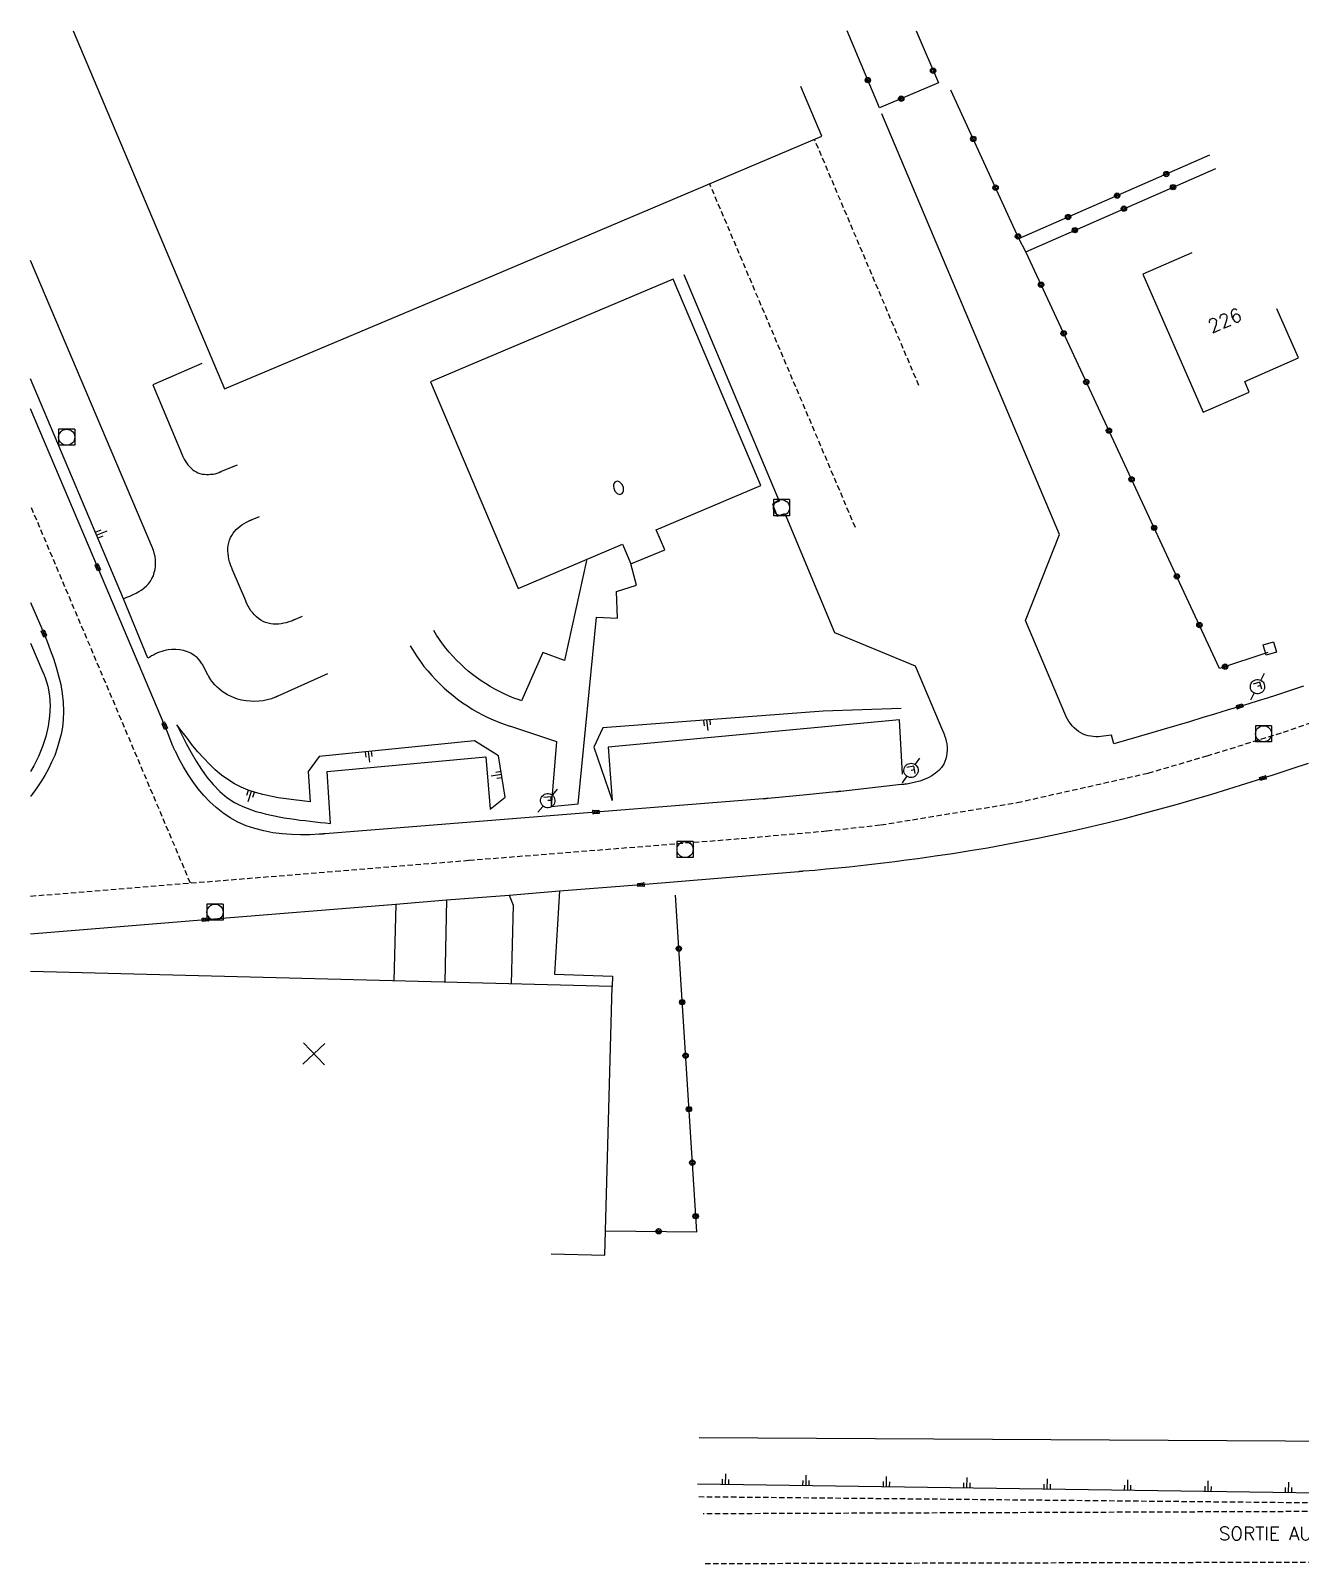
# Model space of a CAD drawing. Header units: millimetres. Extents: x 132999 to 134001, y 131000 to 132000.
# Drawn here: x 133000 to 133118.4, y 131857 to 132000 of the extents above; entities that cross this region are included whole.
import ezdxf
from ezdxf.enums import TextEntityAlignment as Align

# ---------------------------------------------------------------- set-up
doc = ezdxf.new("R2010")
doc.units = ezdxf.units.MM
doc.linetypes.add('DASHED', pattern=[0.75, 0.5, -0.25])
doc.layers.get('0').update_dxf_attribs({"linetype": 'CONTINUOUS'})
for name, color, linetype in [('W0001', 6, 'DASHED'), ('W0008', 7, 'CONTINUOUS'), ('W0100', 7, 'CONTINUOUS'), ('W0112', 1, 'DASHED'), ('W0211', 2, 'CONTINUOUS'), ('W0322', 7, 'CONTINUOUS'), ('W0400', 7, 'CONTINUOUS'), ('W0420', 7, 'CONTINUOUS'), ('W0471', 7, 'CONTINUOUS'), ('W0984', 7, 'CONTINUOUS'), ('W0991', 7, 'CONTINUOUS')]:
    doc.layers.add(name, color=color, linetype=linetype)
doc.styles.get("Standard").update_dxf_attribs({"font": 'romans.shx', "width": 0.85})

# ---------------------------------------------------------------- blocks, each defined once
blk = doc.blocks.new('t991o')
at = {"color": 0, "linetype": 'Continuous'}
for p, q in [((-1, 1), (1, -1)), ((-1, -1), (1, 1))]:
    blk.add_line(p, q, dxfattribs=at)
blk = doc.blocks.new('t112o')
at = {"color": 0, "linetype": 'Continuous'}
for p, q in [((-0.5, 0.5), (0.5, 0.5)), ((-0.5, -0.5), (-0.5, 0.5)), ((0.5, 0.5), (0.5, -0.5)), ((0.5, -0.5), (-0.5, -0.5))]:
    blk.add_line(p, q, dxfattribs=at)
blk = doc.blocks.new('T471')
for p, q in [((-0.333334, 0.333334), (-0.333334, -0.333334)), ((-0.333334, 0), (0, 0)), ((0.500001, 0.500001), (1.000002, 1.000002)), ((-0.500001, -0.500001), (-1.000002, -1.000002)), ((-0.333334, -0.333334), (0.333334, -0.333334))]:
    blk.add_line(p, q)
blk.add_ellipse((0, 0), major_axis=(0.471405, 0.471405), ratio=1, start_param=5.4977871438, end_param=11.780972451)
blk = doc.blocks.new('T420')
for p, q in [((0.75, 0.75), (-0.75, 0.75)), ((-0.75, 0.75), (-0.75, -0.75)), ((0.75, 0.75), (0.75, -0.75)), ((0.75, -0.75), (-0.75, -0.75))]:
    blk.add_line(p, q)
blk.add_ellipse((0, 0), major_axis=(-0.53, 0.53), ratio=1, start_param=3.926991, end_param=10.210176)
blk = doc.blocks.new('T400')
for p, q in [((-0.15, 0.3), (0.15, 0.3)), ((-0.15, -0.25), (-0.15, 0.3)), ((-0.15, 0.15), (0.15, 0.15)), ((-0.15, 0), (0.15, 0)), ((0.15, 0.3), (0.15, -0.25)), ((-0.15, -0.15), (0.15, -0.15)), ((-0.15, -0.25), (-0.15, -0.3)), ((-0.15, -0.3), (0.15, -0.3)), ((0.15, -0.3), (0.15, -0.25))]:
    blk.add_line(p, q)
blk = doc.blocks.new('t211o')
at = {"color": 0, "linetype": 'Continuous'}
for p, q in [((-0.29, 0.5), (-0.29, 0)), ((0, 1), (0, 0)), ((0.29, 0.5), (0.29, 0))]:
    blk.add_line(p, q, dxfattribs=at)
blk = doc.blocks.new('t322o')
at = {"color": 0, "linetype": 'Continuous'}
for radius in [0.25, 0.15]:
    blk.add_circle((0, 0), radius, dxfattribs=at)

msp = doc.modelspace()

# ---------------------------------------------------------------- linework, layer by layer
at = {"layer": 'W0001'}
for points in [[(133000, 131919.3), (133040.88, 131922.64), (133066.24, 131924.67), (133074.24, 131925.38), (133079.27, 131925.94), (133091.99, 131928.02), (133104.2, 131930.77), (133109.69, 131932.38), (133116.81, 131934.59), (133120.97, 131936.02), (133126.36, 131938.13), (133131.88, 131940.3), (133147.31, 131946.7), (133151.83, 131948.59), (133156.44, 131950.24), (133163.42, 131952.56), (133179.08, 131965.52), (133196.81, 131972.17)], [(133014.89, 131920.52), (133000, 131955.69)]]:
    msp.add_lwpolyline(points, dxfattribs=at)
at = {"layer": 'W0001', "flags": 128}
msp.add_lwpolyline([(133277.25, 131866.86, -0.004342), (133267.09, 131864.93, -0.007309), (133260.94, 131863.91, -0.000156), (133249.83, 131862.23, -0.003304), (133249.24, 131862.15, -0.004118), (133242.38, 131861.27, -0.003283), (133233.78, 131860.29, -0.003807), (133223.63, 131859.28, -0.00756), (133218.4, 131858.88, -0.001156), (133215.42, 131858.71, -0.000511), (133208.71, 131858.34, -0.001198), (133206.27, 131858.21, -0.00014), (133185.52, 131857.19, -0.00838), (133183.19, 131857.11, -0.002476), (133175.81, 131857.04, -0.000569), (133167.84, 131856.99, -0.002649), (133163.84, 131856.99, -0.000342), (133163.23, 131857, -0.000019), (133152.11, 131857.08, -0.00144), (133148.66, 131857.11, -0.000694), (133141.47, 131857.22), (133062.65, 131857.03)], format="xyb", dxfattribs=at)
at = {"layer": 'W0008'}
for points in [[(133118.67, 131938.89), (133117.83, 131938.59), (133116.99, 131938.31), (133116.14, 131938.03), (133115.28, 131937.77), (133114.44, 131937.5), (133113.58, 131937.24), (133112.72, 131936.99), (133112.72, 131936.99), (133111.55, 131936.63), (133110.38, 131936.27), (133109.2, 131935.92), (133108.03, 131935.56), (133106.86, 131935.22), (133105.69, 131934.88), (133104.52, 131934.53), (133103.35, 131934.17), (133102.17, 131933.83), (133101, 131933.49), (133100.77, 131934.3), (133100.77, 131934.3), (133100.52, 131934.27), (133100.27, 131934.24), (133100.03, 131934.2), (133099.78, 131934.17), (133099.55, 131934.16), (133099.3, 131934.16), (133099.06, 131934.17), (133098.83, 131934.2), (133098.61, 131934.24), (133098.38, 131934.31), (133098.38, 131934.31), (133098.14, 131934.39), (133097.92, 131934.52), (133097.7, 131934.66), (133097.5, 131934.81), (133097.3, 131934.99), (133097.11, 131935.17), (133096.94, 131935.38), (133096.8, 131935.58), (133096.66, 131935.81), (133096.53, 131936.03), (133096.53, 131936.06), (133096.52, 131936.09), (133096.5, 131936.13), (133096.49, 131936.16), (133096.47, 131936.19), (133096.45, 131936.22), (133096.45, 131936.25), (133096.44, 131936.28), (133096.42, 131936.31), (133096.41, 131936.34), (133092.75, 131944.99), (133095.91, 131953.02), (133079.36, 131992.25)], [(133027.69, 131940.03), (133023.06, 131937.95), (133023.05, 131937.95), (133023.02, 131937.94), (133022.99, 131937.92), (133022.97, 131937.91), (133022.94, 131937.91), (133022.92, 131937.89), (133022.89, 131937.88), (133022.86, 131937.86), (133022.85, 131937.86), (133022.81, 131937.84), (133022.45, 131937.7), (133022.06, 131937.59), (133021.67, 131937.52), (133021.28, 131937.47), (133020.88, 131937.45), (133020.49, 131937.47), (133020.08, 131937.5), (133019.67, 131937.58), (133019.28, 131937.67), (133018.91, 131937.81), (133018.91, 131937.81), (133018.63, 131937.94), (133018.36, 131938.08), (133018.1, 131938.22), (133017.85, 131938.39), (133017.6, 131938.58), (133017.38, 131938.78), (133017.16, 131939), (133016.97, 131939.22), (133016.8, 131939.47), (133016.64, 131939.72), (133016.64, 131939.74), (133016.63, 131939.75), (133016.63, 131939.77), (133016.61, 131939.78), (133016.61, 131939.8), (133016.6, 131939.8), (133016.6, 131939.81), (133016.58, 131939.83), (133016.58, 131939.84), (133016.56, 131939.86), (133016.02, 131940.89), (133016, 131940.91), (133016, 131940.92), (133015.99, 131940.94), (133015.99, 131940.95), (133015.97, 131940.97), (133015.97, 131940.97), (133015.95, 131940.99), (133015.95, 131941), (133015.94, 131941.02), (133015.94, 131941.03), (133015.75, 131941.31), (133015.52, 131941.55), (133015.24, 131941.75), (133014.94, 131941.94), (133014.61, 131942.08), (133014.25, 131942.19), (133013.91, 131942.25), (133013.53, 131942.3), (133013.17, 131942.3), (133012.83, 131942.27), (133012.63, 131942.24), (133012.42, 131942.17), (133012.22, 131942.11), (133012.02, 131942.05), (133011.83, 131941.97), (133011.64, 131941.88), (133011.45, 131941.78), (133011.27, 131941.69), (133011.1, 131941.58), (133010.91, 131941.49), (133008.67, 131947.03), (133008.67, 131947.03), (133008.97, 131947.16), (133009.25, 131947.28), (133009.55, 131947.41), (133009.83, 131947.55), (133010.1, 131947.69), (133010.35, 131947.86), (133010.58, 131948.03), (133010.8, 131948.22), (133011, 131948.42), (133011.17, 131948.66), (133011.31, 131948.91), (133011.44, 131949.17), (133011.53, 131949.47), (133011.6, 131949.77), (133011.64, 131950.06), (133011.64, 131950.38), (133011.64, 131950.67), (133011.6, 131950.97), (133011.53, 131951.27), (133011.44, 131951.55), (133011.44, 131951.58), (133011.42, 131951.59), (133011.41, 131951.61), (133011.41, 131951.64), (133011.39, 131951.66), (133011.38, 131951.69), (133011.38, 131951.7), (133011.36, 131951.74), (133011.36, 131951.75), (133011.35, 131951.78), (133000, 131978.58)], [(133060.89, 131977.27), (133069.8, 131956.14), (133069.17, 131955.84), (133069.61, 131954.72), (133070.3, 131954.99), (133074.95, 131943.88), (133082.45, 131940.77), (133085.03, 131934.69), (133085.03, 131934.69), (133085.05, 131934.66), (133085.08, 131934.61), (133085.1, 131934.58), (133085.11, 131934.53), (133085.13, 131934.49), (133085.14, 131934.45), (133085.16, 131934.41), (133085.17, 131934.36), (133085.19, 131934.33), (133085.2, 131934.28), (133085.3, 131934.02), (133085.36, 131933.75), (133085.41, 131933.49), (133085.44, 131933.2), (133085.44, 131932.92), (133085.42, 131932.64), (133085.39, 131932.38), (133085.33, 131932.11), (133085.24, 131931.84), (133085.13, 131931.61), (133084.92, 131931.28), (133084.66, 131931), (133084.36, 131930.75), (133084.03, 131930.52), (133083.67, 131930.33), (133083.3, 131930.16), (133082.89, 131930.02), (133082.5, 131929.91), (133082.1, 131929.83), (133081.69, 131929.75), (133081.64, 131929.75), (133081.6, 131929.74), (133081.53, 131929.74), (133081.49, 131929.74), (133081.42, 131929.72), (133081.38, 131929.72), (133081.33, 131929.72), (133081.27, 131929.7), (133081.22, 131929.7), (133081.17, 131929.7)], [(133015.95, 131968.95), (133011.39, 131966.97), (133014.14, 131960.44), (133014.14, 131960.42), (133014.16, 131960.39), (133014.16, 131960.38), (133014.17, 131960.36), (133014.17, 131960.33), (133014.19, 131960.31), (133014.19, 131960.3), (133014.2, 131960.28), (133014.2, 131960.25), (133014.22, 131960.24), (133014.31, 131960.05), (133014.41, 131959.88), (133014.52, 131959.7), (133014.64, 131959.53), (133014.78, 131959.38), (133014.92, 131959.24), (133015.08, 131959.09), (133015.24, 131958.97), (133015.41, 131958.88), (133015.6, 131958.78), (133015.78, 131958.72), (133015.99, 131958.66), (133016.17, 131958.63), (133016.38, 131958.61), (133016.58, 131958.61), (133016.78, 131958.63), (133017, 131958.66), (133017.19, 131958.69), (133017.39, 131958.75), (133017.58, 131958.81), (133017.58, 131958.81), (133017.6, 131958.83), (133017.63, 131958.83), (133017.64, 131958.84), (133017.67, 131958.84), (133017.69, 131958.86), (133017.7, 131958.88), (133017.74, 131958.88), (133017.75, 131958.89), (133017.78, 131958.89), (133017.8, 131958.91), (133019.28, 131959.53)], [(133081.17, 131929.7), (133075.52, 131929.06), (133075.52, 131929.06), (133075.47, 131929.06), (133075.42, 131929.06), (133075.38, 131929.05), (133075.33, 131929.05), (133075.28, 131929.05), (133075.25, 131929.03), (133075.2, 131929.03), (133075.16, 131929.03), (133075.11, 131929.02), (133075.06, 131929.02), (133074.75, 131928.99), (133074.45, 131928.95), (133074.16, 131928.92), (133073.85, 131928.89), (133073.55, 131928.86), (133073.24, 131928.83), (133072.94, 131928.8), (133072.63, 131928.77), (133072.33, 131928.74), (133072.02, 131928.7), (133071.69, 131928.67), (133071.38, 131928.64), (133071.05, 131928.61), (133070.72, 131928.58), (133070.39, 131928.55), (133070.06, 131928.52), (133069.74, 131928.49), (133069.41, 131928.45), (133069.08, 131928.42), (133068.77, 131928.41), (133068.72, 131928.39), (133068.67, 131928.39), (133068.63, 131928.39), (133068.58, 131928.39), (133068.53, 131928.38), (133068.49, 131928.38), (133068.44, 131928.38), (133068.39, 131928.38), (133068.35, 131928.38), (133068.3, 131928.36), (133052.7, 131927.14), (133027.45, 131925.11), (133027.45, 131925.11), (133027.39, 131925.09), (133027.35, 131925.09), (133027.28, 131925.09), (133027.24, 131925.08), (133027.17, 131925.08), (133027.11, 131925.08), (133027.06, 131925.08), (133027, 131925.06), (133026.95, 131925.06), (133026.89, 131925.06), (133026.05, 131925.02), (133025.17, 131925), (133024.31, 131925.03), (133023.44, 131925.09), (133022.58, 131925.2), (133021.74, 131925.38), (133020.91, 131925.59), (133020.1, 131925.86), (133019.33, 131926.2), (133018.6, 131926.59), (133017.92, 131927.05), (133017.3, 131927.55), (133016.7, 131928.08), (133016.14, 131928.67), (133015.63, 131929.3), (133015.13, 131929.97), (133014.67, 131930.64), (133014.25, 131931.36), (133013.86, 131932.06), (133013.49, 131932.8), (133013.47, 131932.84), (133013.44, 131932.89), (133013.42, 131932.94), (133013.39, 131932.99), (133013.38, 131933.03), (133013.36, 131933.08), (133013.33, 131933.14), (133013.31, 131933.19), (133013.28, 131933.24), (133013.27, 131933.28), (133012.75, 131934.58), (133012.5, 131935.17), (133006.25, 131949.95), (133000, 131964.74)], [(133025.3, 131945.36), (133024.66, 131945.09), (133024.63, 131945.08), (133024.6, 131945.06), (133024.55, 131945.05), (133024.52, 131945.03), (133024.49, 131945.02), (133024.44, 131945), (133024.41, 131944.99), (133024.38, 131944.97), (133024.33, 131944.95), (133024.3, 131944.94), (133024.3, 131944.94), (133024.06, 131944.86), (133023.83, 131944.78), (133023.6, 131944.74), (133023.35, 131944.69), (133023.11, 131944.66), (133022.86, 131944.66), (133022.61, 131944.66), (133022.38, 131944.69), (133022.14, 131944.74), (133021.91, 131944.81), (133021.91, 131944.81), (133021.67, 131944.91), (133021.45, 131945.03), (133021.25, 131945.17), (133021.05, 131945.33), (133020.88, 131945.52), (133020.7, 131945.7), (133020.53, 131945.91), (133020.39, 131946.13), (133020.27, 131946.34), (133020.16, 131946.56), (133020.14, 131946.59), (133020.14, 131946.61), (133020.13, 131946.64), (133020.11, 131946.67), (133020.1, 131946.69), (133020.1, 131946.72), (133020.08, 131946.75), (133020.06, 131946.78), (133020.06, 131946.8), (133020.05, 131946.83), (133018.8, 131949.8), (133018.78, 131949.84), (133018.77, 131949.88), (133018.75, 131949.92), (133018.74, 131949.97), (133018.7, 131950), (133018.69, 131950.05), (133018.67, 131950.09), (133018.66, 131950.13), (133018.64, 131950.17), (133018.63, 131950.22), (133018.55, 131950.47), (133018.49, 131950.72), (133018.44, 131950.97), (133018.41, 131951.24), (133018.39, 131951.49), (133018.39, 131951.75), (133018.42, 131952), (133018.47, 131952.25), (133018.55, 131952.5), (133018.64, 131952.74), (133018.75, 131952.94), (133018.88, 131953.13), (133019.02, 131953.31), (133019.17, 131953.49), (133019.35, 131953.64), (133019.52, 131953.78), (133019.7, 131953.92), (133019.91, 131954.05), (133020.11, 131954.17), (133020.31, 131954.27), (133020.31, 131954.27), (133020.35, 131954.28), (133020.38, 131954.3), (133020.42, 131954.31), (133020.45, 131954.33), (133020.49, 131954.34), (133020.52, 131954.36), (133020.55, 131954.38), (133020.58, 131954.38), (133020.63, 131954.39), (133020.66, 131954.41), (133021.33, 131954.7)], [(133035.39, 131942.63), (133035.44, 131942.53), (133035.74, 131942.06), (133036.03, 131941.61), (133036.35, 131941.16), (133036.67, 131940.72), (133037.03, 131940.3), (133037.39, 131939.88), (133037.75, 131939.49), (133038.14, 131939.08), (133038.55, 131938.7), (133038.95, 131938.34), (133039.38, 131938), (133039.81, 131937.66), (133040.25, 131937.33), (133040.72, 131937.03), (133041.17, 131936.74), (133041.66, 131936.45), (133042.14, 131936.2), (133042.63, 131935.95), (133043.13, 131935.74), (133043.64, 131935.52), (133044.16, 131935.33), (133044.67, 131935.14), (133044.74, 131935.13), (133049.02, 131933.72), (133048.52, 131927.66), (133051.06, 131927.89), (133052.75, 131945.3), (133054.72, 131945.22), (133054.61, 131947.7), (133056.49, 131948.28), (133055.97, 131950.27)], [(133051.81, 131950.59), (133049.77, 131941.27), (133047.74, 131942.03), (133045.75, 131937.52), (133045.53, 131937.59), (133045.06, 131937.77), (133044.61, 131937.95), (133044.16, 131938.16), (133043.7, 131938.38), (133043.27, 131938.59), (133042.83, 131938.84), (133042.41, 131939.11), (133041.99, 131939.38), (133041.58, 131939.67), (133041.19, 131939.97), (133040.8, 131940.28), (133040.42, 131940.61), (133040.06, 131940.95), (133039.7, 131941.3), (133039.36, 131941.67), (133039.03, 131942.05), (133038.72, 131942.42), (133038.41, 131942.83), (133038.13, 131943.22), (133037.85, 131943.64), (133037.58, 131944.06)], [(133000, 131946.69), (133001.03, 131944.25), (133001.03, 131944.25), (133001.05, 131944.2), (133001.08, 131944.16), (133001.1, 131944.13), (133001.11, 131944.08), (133001.13, 131944.03), (133001.14, 131943.99), (133001.17, 131943.94), (133001.19, 131943.89), (133001.2, 131943.84), (133001.22, 131943.81), (133001.53, 131943.03), (133001.83, 131942.25), (133002.13, 131941.45), (133002.38, 131940.64), (133002.61, 131939.83), (133002.8, 131939.02), (133002.94, 131938.19), (133003.03, 131937.38), (133003.06, 131936.55), (133003.03, 131935.74), (133002.97, 131935.06), (133002.85, 131934.39), (133002.67, 131933.74), (133002.47, 131933.08), (133002.24, 131932.42), (133001.95, 131931.8), (133001.66, 131931.17), (133001.31, 131930.55), (133000.95, 131929.95), (133000.58, 131929.38), (133000.58, 131929.38), (133000.02, 131928.63), (133000, 131928.61)], [(133081.28, 131930.66), (133081, 131935.74), (133053.83, 131933.19), (133054.22, 131928.2)], [(133000, 131915.78), (133016.31, 131917.11), (133034.05, 131918.56), (133038.78, 131918.94), (133044.6, 131919.39), (133049.31, 131919.78), (133056.91, 131920.38), (133071.6, 131921.59), (133071.64, 131921.59), (133071.67, 131921.61), (133071.72, 131921.61), (133071.77, 131921.61), (133071.81, 131921.61), (133071.86, 131921.63), (133071.89, 131921.63), (133071.94, 131921.63), (133071.99, 131921.63), (133072.03, 131921.64), (133072.03, 131921.64), (133073.1, 131921.72), (133074.17, 131921.83), (133075.24, 131921.92), (133076.3, 131922.03), (133077.38, 131922.16), (133078.44, 131922.27), (133079.5, 131922.41), (133080.58, 131922.53), (133081.64, 131922.67), (133082.7, 131922.81), (133084.33, 131923.05), (133085.95, 131923.28), (133087.58, 131923.55), (133089.2, 131923.81), (133090.81, 131924.11), (133092.44, 131924.41), (133094.05, 131924.74), (133095.66, 131925.06), (133097.25, 131925.41), (133098.86, 131925.78), (133100.47, 131926.17), (133102.1, 131926.58), (133103.7, 131927), (133105.31, 131927.44), (133106.91, 131927.88), (133108.52, 131928.34), (133110.11, 131928.81), (133111.7, 131929.3), (133113.3, 131929.8), (133114.89, 131930.3), (133116.3, 131930.75), (133117.72, 131931.22), (133119.13, 131931.69)], [(133034.05, 131918.56), (133033.86, 131911.39)], [(133038.78, 131918.94), (133038.6, 131911.28)], [(133044.6, 131919.39), (133045, 131918.45), (133044.81, 131911.13)], [(133049.31, 131919.78), (133048.85, 131912.03), (133054.25, 131911.83), (133054.22, 131910.88)]]:
    msp.add_lwpolyline(points, dxfattribs=at)
at = {"layer": 'W0100'}
for points in [[(133003.95, 132000), (133018.08, 131966.61), (133039.17, 131975.5), (133073.77, 131990.17), (133071.81, 131994.78)], [(133108.27, 131979.28), (133103.69, 131977.28), (133109.31, 131964.42), (133113.61, 131966.3), (133113.19, 131967.28), (133118.22, 131969.49), (133116.2, 131974.06)], [(133041.02, 131968.83), (133037.28, 131967.24), (133045.44, 131947.99), (133055.19, 131952.11), (133055.97, 131950.27), (133059.13, 131951.59), (133058.33, 131953.45), (133068.08, 131957.59), (133059.91, 131976.84), (133041.02, 131968.83), (133037.28, 131967.24), (133045.44, 131947.99), (133055.19, 131952.11), (133055.97, 131950.27), (133059.13, 131951.59), (133058.33, 131953.45), (133068.08, 131957.59), (133059.91, 131976.84), (133041.02, 131968.83)], [(133048.53, 131885.95), (133053.53, 131885.83), (133054.22, 131910.88), (133000, 131912.27)]]:
    msp.add_lwpolyline(points, dxfattribs=at)
at = {"layer": 'W0112'}
for points in [[(133082.81, 131966.92), (133073.08, 131989.88)], [(133076.89, 131953.67), (133063.3, 131985.74)]]:
    msp.add_lwpolyline(points, dxfattribs=at)
for points in [[(133276.22, 131872.03, -0.004342), (133266.15, 131870.11, -0.007309), (133260.15, 131869.12, -0.000156), (133249.05, 131867.44, -0.003304), (133248.53, 131867.37, -0.004118), (133241.75, 131866.5, -0.003283), (133233.22, 131865.53, -0.003807), (133223.15, 131864.53, -0.00756), (133218.07, 131864.14, -0.001156), (133215.12, 131863.97, -0.000511), (133208.43, 131863.6, -0.001198), (133206.01, 131863.47, -0.00014), (133185.26, 131862.45, -0.00838), (133183.11, 131862.38, -0.002477), (133175.77, 131862.31, -0.00057), (133167.81, 131862.26, -0.002649), (133163.87, 131862.26, -0.000342), (133163.27, 131862.27, -0.000019), (133152.15, 131862.35, -0.00144), (133148.72, 131862.38, -0.000696), (133141.54, 131862.49), (133062.16, 131863.27)], [(133276.32, 131871.54, -0.004342), (133266.24, 131869.62, -0.007309), (133260.23, 131868.62, -0.000156), (133249.12, 131866.95, -0.003304), (133248.6, 131866.87, -0.004118), (133241.81, 131866, -0.003283), (133233.28, 131865.03, -0.003807), (133223.19, 131864.03, -0.00756), (133218.1, 131863.65, -0.001156), (133215.15, 131863.47, -0.000511), (133208.45, 131863.1, -0.001198), (133206.03, 131862.97, -0.00014), (133185.29, 131861.95, -0.00838), (133183.12, 131861.88, -0.002477), (133175.78, 131861.81, -0.000569), (133167.82, 131861.76, -0.002649), (133163.87, 131861.76, -0.000342), (133163.27, 131861.77, -0.000019), (133152.15, 131861.85, -0.00144), (133148.72, 131861.88, -0.000696), (133141.53, 131861.99), (133062.69, 131861.69)]]:
    msp.add_lwpolyline(points, format="xyb", dxfattribs=at)
at = {"layer": 'W0211'}
for points in [[(133008.67, 131947.03), (133000, 131967.53)], [(133000, 131942.89), (133001.14, 131940.19), (133001.16, 131940.14), (133001.17, 131940.09), (133001.2, 131940.06), (133001.22, 131940.02), (133001.24, 131939.97), (133001.25, 131939.94), (133001.27, 131939.89), (133001.28, 131939.84), (133001.3, 131939.81), (133001.31, 131939.77), (133001.6, 131938.89), (133001.77, 131937.97), (133001.81, 131937.05), (133001.77, 131936.09), (133001.63, 131935.14), (133001.41, 131934.19), (133001.1, 131933.25), (133000.72, 131932.33), (133000.3, 131931.44), (133000, 131930.91)], [(133081.17, 131936.8), (133073.88, 131936.55), (133053.35, 131934.99), (133052.5, 131933.19), (133054.22, 131928.2)], [(133044.25, 131928.53), (133043.63, 131932.38), (133041.38, 131933.77), (133026.91, 131932.33), (133025.88, 131930.92), (133026.05, 131928.08), (133025.3, 131928.17), (133024.55, 131928.27), (133023.81, 131928.36), (133023.08, 131928.47), (133022.36, 131928.61), (133021.64, 131928.77), (133020.95, 131928.95), (133020.28, 131929.19), (133019.64, 131929.45), (133019.02, 131929.77), (133019.02, 131929.77), (133018.38, 131930.16), (133017.78, 131930.59), (133017.2, 131931.08), (133016.66, 131931.59), (133016.13, 131932.16), (133015.6, 131932.74), (133015.1, 131933.34), (133014.61, 131933.99), (133014.11, 131934.61), (133013.63, 131935.27), (133014.06, 131934.39), (133014.5, 131933.53), (133014.95, 131932.7), (133015.42, 131931.89), (133015.92, 131931.11), (133016.44, 131930.38), (133017.02, 131929.69), (133017.63, 131929.06), (133018.3, 131928.5), (133019.02, 131928.03), (133019.39, 131927.83), (133019.78, 131927.64), (133020.17, 131927.49), (133020.58, 131927.33), (133021, 131927.2), (133021.42, 131927.08), (133021.85, 131926.97), (133022.28, 131926.88), (133022.72, 131926.78), (133023.16, 131926.7), (133023.16, 131926.7), (133023.64, 131926.61), (133024.13, 131926.53), (133024.61, 131926.47), (133025.1, 131926.39), (133025.58, 131926.34), (133026.05, 131926.28), (133026.53, 131926.22), (133027.02, 131926.17), (133027.5, 131926.13), (133027.97, 131926.08), (133027.63, 131930.91), (133042.44, 131932.27), (133042.83, 131927.41), (133044.25, 131928.53)]]:
    msp.add_lwpolyline(points, dxfattribs=at)
at = {"layer": 'W0211', "flags": 128}
msp.add_lwpolyline([(133177.13, 131868.12), (133062.33, 131868.78)], dxfattribs=at)
msp.add_lwpolyline([(133177.25, 131863.12, -0.000609), (133167.81, 131863.07, -0.002649), (133163.88, 131863.07, -0.000342), (133163.28, 131863.07, -0.000019), (133152.16, 131863.16, -0.00144), (133148.74, 131863.19, -0.000696), (133141.55, 131863.3), (133062.16, 131864.45)], format="xyb", dxfattribs=at)
at = {"layer": 'W0322'}
for points in [[(133082.56, 132000), (133084.63, 131995.13), (133079.14, 131992.81), (133076.11, 132000)], [(133115.33, 131942), (133110.85, 131940.53), (133092.77, 131979.39), (133092.77, 131979.39), (133092.14, 131980.61), (133092.14, 131980.61), (133085.8, 131994.45)], [(133092.14, 131980.61), (133109.94, 131988.41)], [(133092.77, 131979.39), (133110.49, 131987.16)], [(133053.6, 131888.09), (133062.1, 131888), (133062.1, 131888), (133060.11, 131919.39)]]:
    msp.add_lwpolyline(points, dxfattribs=at)

# ---------------------------------------------------------------- block references
at = {"layer": 'W0112', "rotation": 16.54821242435509}
msp.add_blockref('t112o', (133115.53, 131942.38), dxfattribs=at)
at = {"layer": 'W0211'}
for p, rotation in [((133006.17, 131952.96), 291.6768062688931), ((133063.05, 131935.72), 186.8258871784623), ((133031.49, 131932.78), 187.6231986075665), ((133043.91, 131930.66), 98.90133734125727), ((133020.6, 131929.08), 161.5422242784019), ((133064.76, 131864.41), 359.1687674977817), ((133072.26, 131864.3), 359.1687674976824), ((133079.76, 131864.19), 359.1687674979579), ((133087.26, 131864.08), 359.1687674978536), ((133094.75, 131863.97), 359.1687674977575), ((133102.25, 131863.87), 359.168767497659), ((133109.75, 131863.76), 359.1687674979246), ((133117.25, 131863.65), 359.1687674978315)]:
    msp.add_blockref('t211o', p, dxfattribs=dict(at, rotation=rotation))
at = {"layer": 'W0322'}
for p, rotation in [((133084.14, 131996.27), 292.9321004375898), ((133078.05, 131995.39), 112.8673946906206), ((133081.17, 131993.67), 202.8627448220634), ((133087.88, 131989.91), 114.6188617744761), ((133105.88, 131986.63), 23.65843687840407), ((133089.96, 131985.36), 114.6188617744761), ((133101.3, 131984.62), 23.65843687840407), ((133106.51, 131985.41), 23.66634712097062), ((133096.72, 131982.62), 23.65843687840407), ((133101.93, 131983.41), 23.66634712097062), ((133097.35, 131981.4), 23.66634712097062), ((133092.05, 131980.82), 114.6188617744761), ((133094.2, 131976.31), 114.9488271593597), ((133096.31, 131971.77), 114.9488271593597), ((133098.42, 131967.24), 114.9488271593597), ((133100.53, 131962.71), 114.9488271593597), ((133102.64, 131958.17), 114.9488271593597), ((133104.75, 131953.64), 114.9488271593597), ((133106.86, 131949.11), 114.9488271593597), ((133108.97, 131944.57), 114.9488271593597), ((133111.36, 131940.7), 198.1346801560175), ((133060.43, 131914.4), 93.61721820662835), ((133060.74, 131909.41), 93.61721820662835), ((133061.06, 131904.42), 93.61721820662835), ((133061.37, 131899.43), 93.61721820662835), ((133061.69, 131894.44), 93.61721820662835), ((133062, 131889.45), 93.61721820662835), ((133058.55, 131888.04), 359.3684238712195)]:
    msp.add_blockref('t322o', p, dxfattribs=dict(at, rotation=rotation))
at = {"layer": 'W0400'}
for p, rotation in [((133006.25, 131949.95), 202.9461657911944), ((133001.23, 131943.8), 22.94616579109586), ((133112.72, 131936.99), 287.2971383466917), ((133012.5, 131935.17), 202.9461657911115), ((133114.89, 131930.3), 107.2971383479799), ((133052.7, 131927.14), 274.5796414306618), ((133056.91, 131920.36), 94.57964143148023), ((133016.31, 131917.11), 94.67655709467782)]:
    msp.add_blockref('T400', p, dxfattribs=dict(at, rotation=rotation))
at = {"layer": 'W0420'}
for p in [(133003.36, 131962.09), (133070, 131955.52), (133114.95, 131934.44), (133061.01, 131923.64), (133017.19, 131917.8)]:
    msp.add_blockref('T420', p, dxfattribs=at)
at = {"layer": 'W0471'}
for p, rotation in [((133114.38, 131938.83), 197.297138346832), ((133082.08, 131931.02), 189.2794520616088), ((133048.21, 131928.2), 184.5796414304887)]:
    msp.add_blockref('T471', p, dxfattribs=dict(at, rotation=rotation))
at = {"layer": 'W0991', "rotation": 358.5308039413159}
msp.add_blockref('t991o', (133026.41, 131904.59), dxfattribs=at)

# ---------------------------------------------------------------- texts
at = {"layer": 'W0984'}
msp.add_text('SORTIE AUTOROUTE', height=1.25, dxfattribs=at).set_placement((133118.82, 131859.86), align=Align.MIDDLE)
at = {"layer": 'W0991'}
for s, rotation, p in [('226', 23, (133111.34, 131972.98)), ('O', 22, (133054.81, 131957.37))]:
    msp.add_text(s, height=1.25, rotation=rotation, dxfattribs=at).set_placement(p, align=Align.MIDDLE)

doc.saveas('drawing.dxf')
